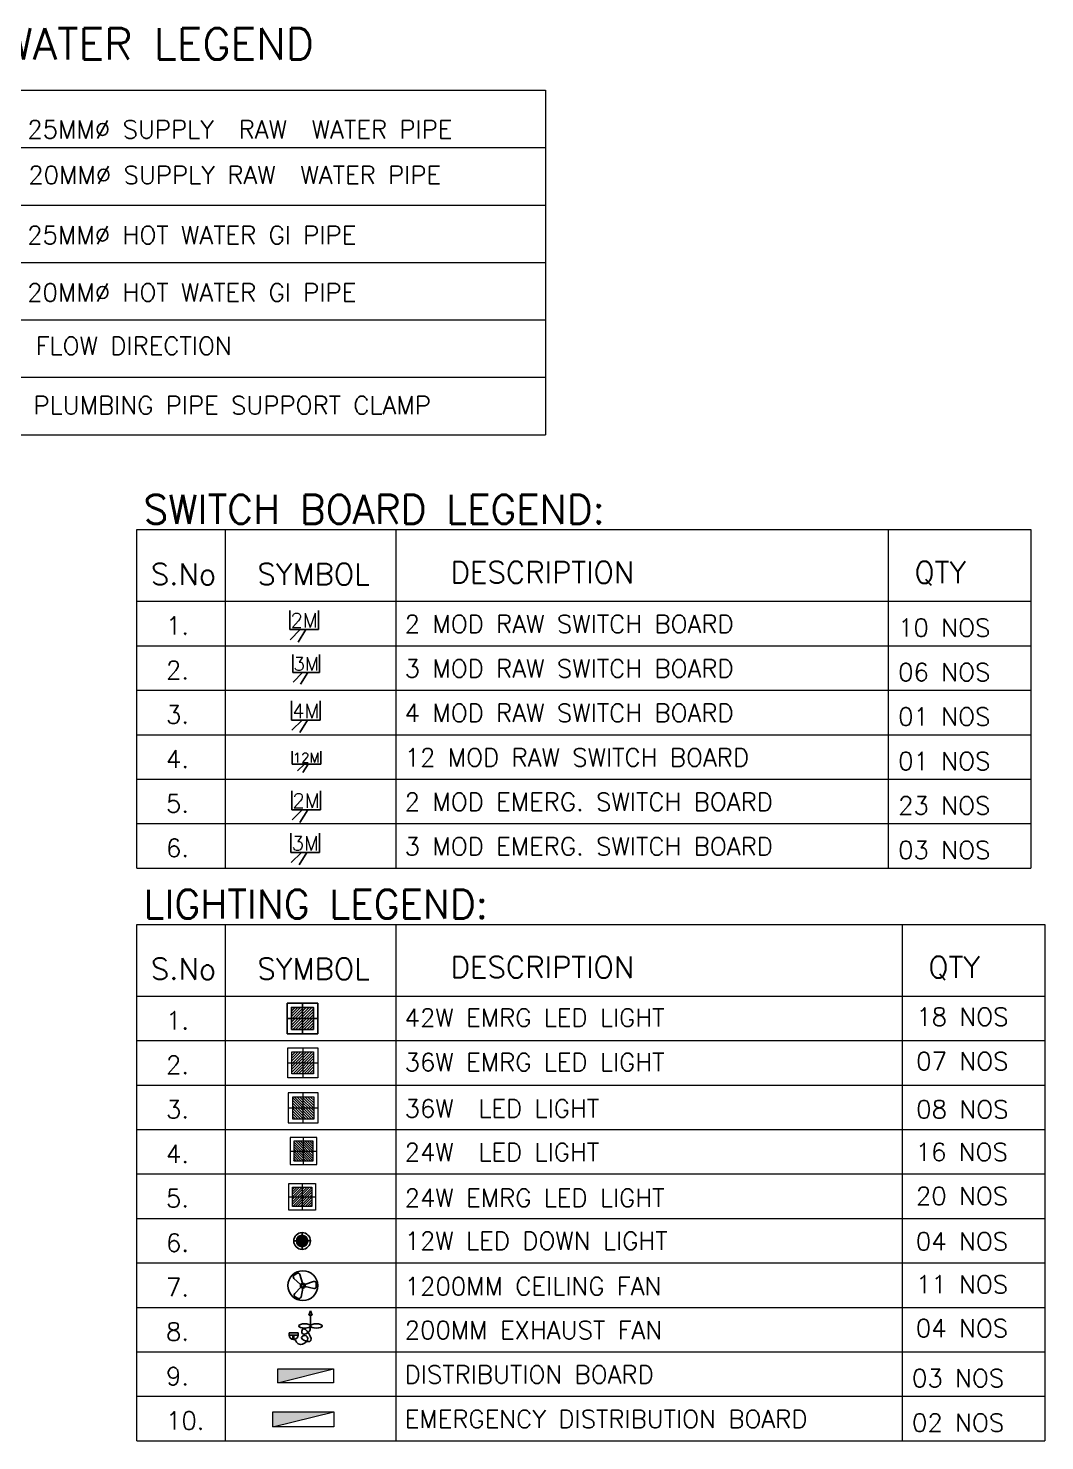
# Model space of a CAD drawing. Extents: x 3550807 to 4078732, y -628171 to -515859.
# Drawn here: x 3629563 to 3636646, y -628171 to -618330 of the extents above; entities that cross this region are included whole.
import ezdxf

# ---------------------------------------------------------------- set-up
doc = ezdxf.new("R2010")
doc.units = 0
doc.header["$LTSCALE"] = 6
doc.header["$MEASUREMENT"] = 0
doc.linetypes.add('ACAD_ISO04W100', pattern=[30, 24, -3, 0, -3])
doc.linetypes.add('CONTINU', pattern=[0])
for name, color, linetype in [('24W RAW POWER', 1, 'CONTINUOUS'), ('24W UPS POWER LIGHT', 5, 'CONTINUOUS'), ('ELE 36W EMERGENCY LIGHT', 5, 'CONTINUOUS'), ('ELE 36W LED LIGHT', 6, 'CONTINUOUS'), ('ELE-1200MM CEILINGFAN', 6, 'CONTINUOUS'), ('ELE-12M P.SB', 5, 'CONTINUOUS'), ('ELE-12W LED', 1, 'CONTINUOUS'), ('ELE-12W LED @ 1', 1, 'CONTINUOUS'), ('ELE-2M RAW P.SB', 40, 'CONTINUOUS'), ('ELE-2M UPS P.SB', 3, 'CONTINUOUS'), ('ELE-3M RAW P.SB', 40, 'CONTINUOUS'), ('ELE-3M UPS P.SB', 3, 'CONTINUOUS'), ('ELE-4M RAW P.SB', 7, 'CONTINUOUS'), ('ELE-EXHAUST FAN', 10, 'CONTINUOUS'), ('ELE-LIGHTING WIRRING', 7, 'CONTINUOUS'), ('P-Text', 8, 'CONTINUOUS')]:
    doc.layers.add(name, color=color, linetype=linetype)
for name, color, linetype, lineweight in [('axes', 40, 'ACAD_ISO04W100', 25), ('ELE-24W EMERGENCY  LED LIGHT', 5, 'CONTINUOUS', 18), ('ELE-24W LED LIGHT', 1, 'CONTINUOUS', 18), ('ELE-36W EMERGENCY  LED LIGHT', 7, 'CONTINUOUS', 18), ('ELE-36W LED LIGHT', 210, 'CONTINUOUS', 18), ('ELE. DB', 1, 'CONTINUOUS', 9), ('hatch', 252, 'CONTINUOUS', 9)]:
    doc.layers.add(name, color=color, linetype=linetype, lineweight=lineweight)
doc.layers.add('ELE-42W EMERGENCY DOWN LIGHT', color=7, linetype='CONTINUOUS', true_color=0x608ec6)
doc.styles.add('ROMANS', font='romans.shx')
doc.styles.get("Standard").update_dxf_attribs({"font": 'SIMPLEX'})

# ---------------------------------------------------------------- blocks, each defined once
blk = doc.blocks.new('ELE.EMERGENCY 40W LED LIGHT')
at = {"layer": 'ELE-36W EMERGENCY  LED LIGHT'}
h = blk.add_hatch(dxfattribs=at)
h.set_pattern_fill('ANSI31', color=5, scale=300, style=0)
h.paths.add_polyline_path([(-208, -208), (-208, 208), (208, 208), (208, -208)])
for p, q in [((0, 288), (0, -288)), ((-288, 0), (288, 0))]:
    blk.add_line(p, q, dxfattribs=at)
for points in [[(-288, -288), (-288, 288), (288, 288), (288, -288)], [(-208, -208), (-208, 208), (208, 208), (208, -208)]]:
    blk.add_lwpolyline(points, close=True, dxfattribs=at)
blk = doc.blocks.new('light300x600')
at = {"layer": 'ELE-36W LED LIGHT', "lineweight": 0}
for p, q in [((918215, -78407), (918215, -79007)), ((918815, -78407), (918215, -78407)), ((918298, -78491), (918299, -78491)), ((918298, -78544), (918352, -78491)), ((918298, -78597), (918405, -78491)), ((918298, -78650), (918458, -78491)), ((918298, -78703), (918511, -78491)), ((918298, -78756), (918564, -78491)), ((918298, -78809), (918617, -78491)), ((918298, -78862), (918670, -78491)), ((918298, -78916), (918723, -78491)), ((918298, -78491), (918298, -78924)), ((918731, -78491), (918298, -78491)), ((918515, -78407), (918515, -79007)), ((918731, -78924), (918731, -78491)), ((918815, -79007), (918815, -78407)), ((918215, -78707), (918815, -78707)), ((918343, -78924), (918731, -78536)), ((918396, -78924), (918731, -78589)), ((918449, -78924), (918731, -78642)), ((918502, -78924), (918731, -78695)), ((918555, -78924), (918731, -78748)), ((918215, -79007), (918815, -79007)), ((918298, -78924), (918731, -78924)), ((918608, -78924), (918731, -78801)), ((918661, -78924), (918731, -78854)), ((918714, -78924), (918731, -78907))]:
    blk.add_line(p, q, dxfattribs=at)
blk = doc.blocks.new('24w led light')
at = {"layer": 'ELE-24W LED LIGHT', "color": 1, "lineweight": 0}
for p, q in [((159, 159), (-160, 159)), ((-160, 159), (-160, -160)), ((115, 115), (-116, 115)), ((-116, 115), (-116, -116)), ((110, -116), (-116, 110)), ((82, -116), (-116, 82)), ((54, -116), (-116, 54)), ((26, -116), (-116, 26)), ((115, -92), (-92, 115)), ((115, -64), (-64, 115)), ((115, -35), (-35, 115)), ((115, -7), (-7, 115)), ((-1, -160), (-1, 159)), ((115, 21), (21, 115)), ((115, 49), (49, 115)), ((115, 77), (77, 115)), ((115, 106), (106, 115)), ((115, -116), (115, 115)), ((159, -160), (159, 159)), ((-160, -1), (159, -1)), ((-160, -160), (159, -160)), ((-3, -116), (-116, -3)), ((-31, -116), (-116, -31)), ((-59, -116), (-116, -59)), ((-87, -116), (-116, -87)), ((-115, -116), (-116, -115)), ((-116, -116), (115, -116))]:
    blk.add_line(p, q, dxfattribs=at)
blk = doc.blocks.new('24w led emeregency')
at = {"layer": 'ELE-24W EMERGENCY  LED LIGHT'}
h = blk.add_hatch(dxfattribs=at)
h.set_pattern_fill('ANSI31', scale=166.67, style=0)
h.paths.add_polyline_path([(-115, -115), (-115, 115), (115, 115), (115, -115)])
at = {"layer": 'ELE-24W EMERGENCY  LED LIGHT', "color": 5}
for p, q in [((-160, 0), (160, 0)), ((0, 160), (0, -160))]:
    blk.add_line(p, q, dxfattribs=at)
for points in [[(-160, -160), (-160, 160), (160, 160), (160, -160)], [(-115, -115), (-115, 115), (115, 115), (115, -115)]]:
    blk.add_lwpolyline(points, close=True, dxfattribs=at)
blk = doc.blocks.new('A$C07FB25EA')
at = {"layer": 'ELE-1200MM CEILINGFAN', "color": 3}
for p, q in [((-14.8, -1), (-14.8, 2.4)), ((-11.8, 4.5), (-2.2, 1.4)), ((0.3, 2.6), (3.2, 12.1)), ((9.8, 7.9), (2.4, 1.2)), ((6.5, 13.4), (9.5, 11.6)), ((-2.4, -1.1), (-12, -3.3)), ((2, -12.5), (-0.1, -2.6)), ((2.2, -1.5), (8.9, -8.8)), ((8.3, -12.3), (5.3, -14))]:
    blk.add_line(p, q, dxfattribs=at)
at = {"layer": 'ELE-1200MM CEILINGFAN', "color": 5, "ltscale": 10}
blk.add_circle((0, 0), 16.4, dxfattribs=at)
at = {"layer": 'ELE-1200MM CEILINGFAN', "color": 3}
for radius in [2.65, 1.58]:
    blk.add_circle((0, 0), radius, dxfattribs=at)
for centre, start, end in [((-12.5, 2.4), 71.9493, 179.5281), ((5.4, 11.4), 59.5281, 162.5229), ((8.3, 9.7), 311.9493, 59.5281), ((-12.5, -1), 179.5281, 282.5229), ((4.2, -12), 191.9493, 299.5281), ((7.2, -10.3), 299.5281, 42.5229)]:
    blk.add_arc(centre, 2.3, start, end, dxfattribs=at)
blk = doc.blocks.new('A$C44D17E71')
at = {"layer": 'ELE-EXHAUST FAN', "color": 1}
for p, q in [((-13.3, 0.7), (-9.8, 2.1)), ((-13.3, 0.7), (-9.8, -0.5)), ((-9.8, 2.1), (-9.8, -0.5)), ((-1, 0.8), (-9.8, 0.8)), ((6.6, -9.3), (4.7, -9.3)), ((4.7, -9.3), (4.7, -16.8)), ((6.6, -16.8), (6.6, -9.3)), ((6.6, -16.8), (4.7, -16.8)), ((6.6, -13), (10.1, -13)), ((6.6, -13.6), (10.1, -13.6))]:
    blk.add_line(p, q, dxfattribs=at)
blk.add_ellipse((-1, 5.6), major_axis=(0, -4.83), ratio=0.36355, dxfattribs=at)
at = {"layer": 'ELE-EXHAUST FAN', "color": 1, "extrusion": (0, 0, -1)}
blk.add_ellipse((-1, -4), major_axis=(0, 4.83), ratio=0.36355, dxfattribs=at)
blk.add_ellipse((6.3, -13.1), major_axis=(0.02, 3.76), ratio=1, start_param=0.079283, end_param=3.06231, dxfattribs=at)
at = {"layer": 'ELE-EXHAUST FAN', "color": 1}
blk.add_open_spline([(-1, 0.8), (-0.8, -0.3), (3.4, 2.5), (7.6, -7), (-1, -6), (5.2, 0.4), (14.3, 3.1), (9.2, -9.4), (5.4, -2.5), (11.7, 0), (16.8, -10.8), (10.1, -10.7), (10.1, -13)], degree=3, knots=[0, 0, 0, 0, 6.261699, 12.352893, 15.787239, 21.858742, 28.752755, 35.678217, 39.225495, 45.354107, 53.693878, 67.421453, 67.421453, 67.421453, 67.421453], dxfattribs=at)
blk = doc.blocks.new('18W LED')
at = {"layer": 'ELE-12W LED @ 1'}
h = blk.add_hatch(dxfattribs=at)
h.set_pattern_fill('ANSI31', color=252)
h.set_pattern_definition([(45, (-1135553.9097, 459369.4158), (-2.24506403, 2.24506403), [])])
edge = h.paths.add_edge_path()
edge.add_arc((0, 0), 85.7, 0, 360)
at = {"layer": 'ELE-12W LED', "color": 1}
for p, q in [((-126, 0), (126, 0)), ((0, -126), (0, 126))]:
    blk.add_line(p, q, dxfattribs=at)
for radius in [126, 85.7]:
    blk.add_circle((0, 0), radius, dxfattribs=at)
blk = doc.blocks.new('54W EME')
at = {"layer": 'ELE-42W EMERGENCY DOWN LIGHT'}
h = blk.add_hatch(dxfattribs=at)
h.set_pattern_fill('ANSI31', color=8, scale=312.5, style=0)
h.paths.add_polyline_path([(-216, -216), (-216, 216), (216, 216), (216, -216)])
for p, q in [((0, 300), (0, -300)), ((-300, 0), (300, 0))]:
    blk.add_line(p, q, dxfattribs=at)
for points in [[(-300, -300), (-300, 300), (300, 300), (300, -300)], [(-216, -216), (-216, 216), (216, 216), (216, -216)]]:
    blk.add_lwpolyline(points, close=True, dxfattribs=at)
blk = doc.blocks.new('RPDB')
at = {"layer": 'ELE. DB'}
h = blk.add_hatch(color=1, dxfattribs=at)
h.dxf.hatch_style = 1
h.paths.add_polyline_path([(150, 0), (150, 600), (0, 600)])
at = {"layer": 'ELE. DB', "color": 1}
blk.add_line((0, 600), (150, 0), dxfattribs=at)
blk.add_lwpolyline([(0, 0), (0, 600), (150, 600), (150, 0)], close=True, dxfattribs=at)
blk = doc.blocks.new('UPS DB')
at = {"layer": 'hatch'}
h = blk.add_hatch(color=3, dxfattribs=at)
h.dxf.hatch_style = 1
h.paths.add_polyline_path([(0, -150), (600, -150), (600, 0)])
at = {"layer": 'ELE. DB', "color": 3}
blk.add_line((600, 0), (0, -150), dxfattribs=at)
blk.add_lwpolyline([(0, 0), (600, 0), (600, -150), (0, -150)], close=True, dxfattribs=at)
blk = doc.blocks.new('2M UPS SB')
at = {"layer": 'ELE-2M UPS P.SB', "color": 3}
for p, q in [((-134, 160), (-69, 265)), ((-88, 160), (-3, 245)), ((-240, 160), (-240, 0)), ((0, 160), (-240, 160)), ((0, 160), (0, 0))]:
    blk.add_line(p, q, dxfattribs=at)
blk.add_text('2M', height=120, rotation=180, dxfattribs=at).set_placement((-6, 143))
blk = doc.blocks.new('2M SB')
at = {"layer": 'ELE-2M RAW P.SB'}
for p, q in [((-134, 160), (-69, 265)), ((-88, 160), (-3, 245)), ((-240, 160), (-240, 0)), ((0, 160), (-240, 160)), ((0, 160), (0, 0))]:
    blk.add_line(p, q, dxfattribs=at)
blk.add_text('2M', height=120, rotation=180, dxfattribs=at).set_placement((-6, 143))
blk = doc.blocks.new('4M P.SB')
at = {"layer": 'ELE-2M RAW P.SB'}
for p, q in [((0, 0), (3.33, 0)), ((0, 0), (0, -5)), ((0, -2.79), (-2.19, -1.44)), ((0, -1.84), (-1.77, -0.07)), ((0, -5), (3.33, -5))]:
    blk.add_line(p, q, dxfattribs=at)
blk.add_text('4M', height=2.5, rotation=270, dxfattribs=at).set_placement((0.35, -0.13))
blk = doc.blocks.new('12M')
at = {"layer": 'ELE-3M RAW P.SB'}
for p, q in [((66145.49, -30924.53), (66145.49, -30921.2)), ((66152.84, -30924.53), (66152.84, -30921.2)), ((66145.49, -30924.53), (66152.84, -30924.53)), ((66148.6, -30924.53), (66146.83, -30926.3)), ((66149.55, -30924.53), (66148.2, -30926.72))]:
    blk.add_line(p, q, dxfattribs=at)
blk.add_text('12M', height=2.5, dxfattribs=at).set_placement((66145.61, -30924.18))
blk = doc.blocks.new('3M UPS SB')
at = {"layer": 'ELE-3M UPS P.SB', "color": 3}
for p, q in [((-134, 160), (-69, 265)), ((-88, 160), (-3, 245)), ((-240, 160), (-240, 0)), ((0, 160), (-240, 160)), ((0, 160), (0, 0))]:
    blk.add_line(p, q, dxfattribs=at)
blk.add_text('3M', height=120, rotation=180, dxfattribs=at).set_placement((-6, 143))
blk = doc.blocks.new('TEWSER')
at = {"layer": 'ELE-3M RAW P.SB'}
for p, q in [((0, 0), (125, 0)), ((0, 0), (0, -187.5)), ((0, -104.5), (-82.2, -54.1)), ((0, -68.9), (-66.3, -2.6)), ((0, -187.5), (125, -187.5))]:
    blk.add_line(p, q, dxfattribs=at)
blk.add_text('3M', height=93.75, rotation=270, dxfattribs=at).set_placement((13.3, -4.7))

msp = doc.modelspace()

# ---------------------------------------------------------------- linework, layer by layer
at = {"layer": 'axes', "color": 7, "linetype": 'CONTINU', "lineweight": 0}
for p, q in [((3630934.9, -621823.1), (3630934.9, -624181.4)), ((3632123.9, -621823.1), (3632123.9, -624181.4)), ((3635554.9, -621823.1), (3635554.9, -624181.4)), ((3630320, -622322.7), (3636549.3, -622322.7)), ((3630320, -622632.5), (3636549.3, -622632.5)), ((3630320, -622942.3), (3636549.3, -622942.3)), ((3630320, -623252.1), (3636549.3, -623252.1)), ((3630320, -623561.9), (3636549.3, -623561.9)), ((3630320, -623871.6), (3636549.3, -623871.6)), ((3630320, -624181.4), (3636549.3, -624181.4)), ((3630934.9, -624573.4), (3630934.9, -628170.8)), ((3632123.9, -624573.4), (3632123.9, -628170.8)), ((3635651.6, -624573.4), (3635651.6, -628170.8)), ((3630320, -625073), (3636645.9, -625073)), ((3630320, -625382.7), (3636645.9, -625382.7)), ((3630320, -625692.5), (3636645.9, -625692.5)), ((3630320, -626002.3), (3636645.9, -626002.3)), ((3630320, -626312.1), (3636645.9, -626312.1)), ((3630320, -626621.9), (3636645.9, -626621.9)), ((3630320, -626931.7), (3636645.9, -626931.7)), ((3630320, -627241.4), (3636645.9, -627241.4)), ((3630320, -627551.2), (3636645.9, -627551.2)), ((3630320, -627861), (3636645.9, -627861)), ((3630320, -628170.8), (3636645.9, -628170.8))]:
    msp.add_line(p, q, dxfattribs=at)
for points in [[(3630320, -624181.4), (3630320, -621823.1), (3636549.3, -621823.1), (3636549.3, -624181.4)], [(3630320, -628170.8), (3630320, -624573.4), (3636645.9, -624573.4), (3636645.9, -628170.8)]]:
    msp.add_lwpolyline(points, dxfattribs=at)
at = {"layer": 'P-Text', "color": 7, "linetype": 'ByBlock', "lineweight": 0}
for p, q in [((3628064.4, -618762.1), (3633166.6, -618762.1)), ((3628064.4, -618762.1), (3633166.6, -618762.1)), ((3633166.6, -618762.1), (3633165.9, -621162.1)), ((3628064.4, -619162.1), (3633166.6, -619162.1)), ((3628064.4, -619162.1), (3633166.6, -619162.1)), ((3628064.4, -619562.1), (3633166.6, -619562.1)), ((3628064.4, -619562.1), (3633166.6, -619562.1)), ((3628064.7, -619962.1), (3633166.9, -619962.1)), ((3628064.4, -620362.1), (3633166.6, -620362.1)), ((3628064.1, -620762.1), (3633166.2, -620762.1)), ((3628064.4, -621162.1), (3633166.6, -621162.1))]:
    msp.add_line(p, q, dxfattribs=at)

# ---------------------------------------------------------------- block references
at = {"layer": '24W RAW POWER', "lineweight": 9, "xscale": 0.5845946691697645, "yscale": 0.5845946691697645, "zscale": 0.5845946691697645}
msp.add_blockref('24w led light', (3631480.8, -626152), dxfattribs=at)
at = {"layer": '24W UPS POWER LIGHT', "lineweight": 9, "xscale": 0.5827678108277604, "yscale": 0.5827678108277604, "zscale": 0.5827678108277604}
msp.add_blockref('24w led emeregency', (3631471, -626470.9), dxfattribs=at)
at = {"layer": 'ELE 36W EMERGENCY LIGHT', "xscale": 0.36422988176771, "yscale": 0.36422988176771, "zscale": 0.36422988176771}
msp.add_blockref('ELE.EMERGENCY 40W LED LIGHT', (3631475.8, -625537.9), dxfattribs=at)
at = {"layer": 'ELE 36W LED LIGHT', "xscale": 0.3496606864969679, "yscale": 0.3496606864969679, "zscale": 0.3496606864969679, "rotation": 89.9999999995464}
msp.add_blockref('light300x600', (3603958.2, -947020.8), dxfattribs=at)
at = {"layer": 'ELE-1200MM CEILINGFAN', "color": 7, "ltscale": 8, "xscale": -6.343525579293813, "yscale": 6.343525579293813, "zscale": 6.343525579293813}
msp.add_blockref('A$C07FB25EA', (3631476.2, -627090.2), dxfattribs=at)
at = {"layer": 'ELE-12M P.SB', "color": 5, "linetype": 'CONTINU', "xscale": 27.20566415591583, "yscale": 27.20566415591583, "zscale": 27.20566415591583}
msp.add_blockref('12M', (1831870.6, 217866.2), dxfattribs=at)
at = {"layer": 'ELE-12W LED', "color": 6, "xscale": 0.4614878133998618, "yscale": 0.4614878133998618, "zscale": 0.4614878133998618}
msp.add_blockref('18W LED', (3631471, -626779.2), dxfattribs=at)
at = {"layer": 'ELE-2M RAW P.SB', "color": 6, "xscale": 0.8333333333330731, "yscale": 0.8333333333330731, "zscale": 0.8333333333330731, "rotation": 179.9999999999999}
msp.add_blockref('2M SB', (3631385.2, -622386.6), dxfattribs=at)
at = {"layer": 'ELE-2M UPS P.SB', "color": 6, "xscale": 0.8333333333330731, "yscale": 0.8333333333330731, "zscale": 0.8333333333330731, "rotation": 180}
msp.add_blockref('2M UPS SB', (3631398.8, -623642), dxfattribs=at)
at = {"layer": 'ELE-3M RAW P.SB', "color": 26, "linetype": 'ByBlock', "rotation": 90}
msp.add_blockref('TEWSER', (3631405.8, -622818.9), dxfattribs=at)
at = {"layer": 'ELE-3M UPS P.SB', "color": 6, "xscale": 0.8333333333330731, "yscale": 0.8333333333330731, "zscale": 0.8333333333330731, "rotation": 180}
msp.add_blockref('3M UPS SB', (3631393.2, -623938.6), dxfattribs=at)
at = {"layer": 'ELE-42W EMERGENCY DOWN LIGHT', "linetype": 'ByBlock', "xscale": 0.3543787660439607, "yscale": 0.3543787660439607, "zscale": 0.3543787660439607}
msp.add_blockref('54W EME', (3631473.5, -625228.8), dxfattribs=at)
at = {"layer": 'ELE-4M RAW P.SB', "color": 7, "linetype": 'CONTINU', "xscale": 39.99999999998751, "yscale": 39.99999999998751, "zscale": 39.99999999998751, "rotation": 89.99999999999993}
msp.add_blockref('4M P.SB', (3631396.9, -623150), dxfattribs=at)
at = {"layer": 'ELE-EXHAUST FAN', "xscale": 8.475743973959146, "yscale": 8.475743973959146, "zscale": 8.475743973959146, "rotation": 270}
msp.add_blockref('A$C44D17E71', (3631522.8, -627379.6), dxfattribs=at)
at = {"layer": 'ELE. DB'}
for name, p, xscale, yscale, zscale, rotation in [('RPDB', (3631690.7, -627766.8), 0.6480274736287961, 0.6480274736287961, 0.6480274736287961, 89.9999999999999), ('UPS DB', (3631691.8, -628074.9), 0.7097461312461177, 0.7097461312461177, 0.7097461312461177, 179.9999999999998)]:
    msp.add_blockref(name, p, dxfattribs=dict(at, xscale=xscale, yscale=yscale, zscale=zscale, rotation=rotation))

# ---------------------------------------------------------------- texts
at = {"layer": 'ELE-LIGHTING WIRRING', "color": 7, "linetype": 'CONTINU', "lineweight": 0, "style": 'ROMANS'}
for s, height, p in [('SUPPLY WATER LEGEND', 218.723, (3628104.4, -618549.2)), ('25MM%%C SUPPLY  RAW  WATER PIPE', 125, (3629556, -619097.4)), ('20MM%%C SUPPLY RAW  WATER PIPE', 125, (3629562.9, -619415.3)), ('25MM%%C HOT WATER GI PIPE', 125, (3629555.5, -619833.8)), ('20MM%%C HOT WATER GI PIPE', 125, (3629555.5, -620233.7)), ('FLOW DIRECTION', 125, (3629614.9, -620605.5)), ('PLUMBING PIPE SUPPORT CLAMP', 125, (3629599.5, -621019.7))]:
    msp.add_text(s, height=height, dxfattribs=at).set_placement(p)
at = {"layer": 'ELE-LIGHTING WIRRING', "color": 7, "linetype": 'CONTINU', "lineweight": 0, "attachment_point": 1, "style": 'ROMANS'}
for s, insert, char_height, width in [('{\\C256;SWITCH BOARD LEGEND:}', (3630366.7, -621582), 200, 4776.923), ('{\\C256;S.No}', (3630416.2, -622058.4), 150, 383.957), ('{\\C256;SYMBOL}', (3631158.8, -622058.4), 150, 383.957), ('{\\C256;DESCRIPTION}', (3632505.3, -622046.3), 150, 383.957), ('{\\C256;QTY}', (3635737.8, -622046.3), 150, 383.957), ('{\\C256;1.}', (3630522.6, -622429.7), 125, 383.957), ('{\\C256;2 MOD RAW SWITCH BOARD}', (3632185.6, -622418.4), 125, 2689.156), ('{\\C256;10 NOS}', (3635624.4, -622443.9), 125, 930.343), ('{\\C256;2.}', (3630522.6, -622739.5), 125, 383.957), ('{\\C256;3 MOD RAW SWITCH BOARD}', (3632185.6, -622728.2), 125, 2689.156), ('{\\C256;06 NOS\\P}', (3635624.4, -622753.7), 125, 1056.639), ('{\\C256;3.}', (3630522.6, -623049.3), 125, 383.957), ('{\\C256;4 MOD RAW SWITCH BOARD}', (3632185.6, -623038), 125, 2689.156), ('{\\C256;01 NOS\\P}', (3635624.4, -623063.5), 125, 1056.639), ('{\\C256;4.}', (3630522.6, -623359), 125, 383.957), ('{\\C256;12 MOD RAW SWITCH BOARD}', (3632185.6, -623347.8), 125, 3079.025), ('{\\C256;01 NOS}', (3635624.4, -623373.3), 125, 957.799), ('{\\C256;5.}', (3630522.6, -623668.8), 125, 383.957), ('{\\C256;2 MOD EMERG. SWITCH BOARD}', (3632185.6, -623657.6), 125, 3265.722), ('{\\C256;23 NOS}', (3635624.4, -623683), 125, 858.959), ('{\\C256;3 MOD EMERG. SWITCH BOARD}', (3632185.6, -623967.3), 125, 3051.569), ('{\\C256;6.}', (3630522.6, -623978.6), 125, 383.957), ('{\\C256;03 NOS\\P}', (3635624.4, -623992.8), 125, 897.397), ('{\\C256;LIGHTING LEGEND:}', (3630366.7, -624332.3), 200, 4776.923), ('{\\C256;S.No}', (3630416.2, -624808.6), 150, 383.957), ('{\\C256;SYMBOL}', (3631158.8, -624808.6), 150, 383.957), ('{\\C256;DESCRIPTION}', (3632505.3, -624796.5), 150, 383.957), ('{\\C256;QTY}', (3635834.5, -624796.5), 150, 383.957), ('{\\C256;18 NOS\\P}', (3635750.5, -625154.5), 125, 1147.952), ('{\\C256;1.}', (3630522.6, -625179.9), 125, 383.957), ('{\\C256;42W EMRG LED LIGHT}', (3632185.6, -625161), 125, 2689.156), ('{\\C256;2.}', (3630522.6, -625489.7), 125, 383.957), ('{\\C256;36W EMRG LED LIGHT}', (3632185.6, -625470.8), 125, 2689.156), ('{\\C256;07 NOS\\P}', (3635750.5, -625464.2), 125, 1147.952), ('{\\C256;3.}', (3630522.6, -625799.5), 125, 383.957), ('{\\C256;36W  LED LIGHT}', (3632185.6, -625793.5), 125, 2689.156), ('{\\C256;08 NOS\\P}', (3635750.5, -625799.3), 125, 1159.587), ('{\\C256;4.}', (3630522.6, -626109.3), 125, 383.957), ('{\\C256;24W  LED LIGHT}', (3632185.6, -626097.7), 125, 2689.156), ('{\\C256;16 NOS}', (3635746.6, -626096.6), 125, 1050.993), ('{\\C256;5.}', (3630522.6, -626419.1), 125, 383.957), ('{\\C256;24W EMRG LED LIGHT}', (3632185.6, -626416.5), 125, 2689.156), ('{\\C256;20 NOS\\P}', (3635748.1, -626403.2), 125, 1066.506), ('{\\C256;6.}', (3630522.6, -626728.8), 125, 383.957), ('{\\C256;12W LED DOWN LIGHT}', (3632185.6, -626715.7), 125, 2689.156), ('{\\C256;04 NOS\\P}', (3635748.1, -626719.1), 125, 1070.385), ('{\\C256;11 NOS\\P}', (3635748.1, -627018.7), 125, 941.326), ('{\\C256;7.}', (3630522.6, -627038.6), 125, 383.957), ('{\\C256;1200MM CEILING FAN}', (3632185.6, -627032), 125, 2689.156), ('{\\C256;8.}', (3630522.6, -627348.4), 125, 383.957), ('{\\C256;200MM EXHAUST FAN}', (3632185.6, -627337.1), 125, 2689.156), ('{\\C256;04 NOS\\P}', (3635748.1, -627323.9), 125, 974.272), ('{\\C256;9.}', (3630522.6, -627658.2), 125, 383.957), ('{\\C256;DISTRIBUTION BOARD}', (3632185.6, -627646.9), 125, 2689.156), ('{\\C256;03 NOS}', (3635721, -627672.4), 125, 935.835), ('{\\C256;10.}', (3630522.6, -627968), 125, 383.957), ('{\\C256;EMERGENCY DISTRIBUTION BOARD}', (3632185.6, -627956.7), 125, 3468.893), ('{\\C256;02 NOS}', (3635721, -627982.2), 125, 1029.183)]:
    msp.add_mtext(s, dxfattribs=dict(at, insert=insert, char_height=char_height, width=width))

doc.saveas('drawing.dxf')
